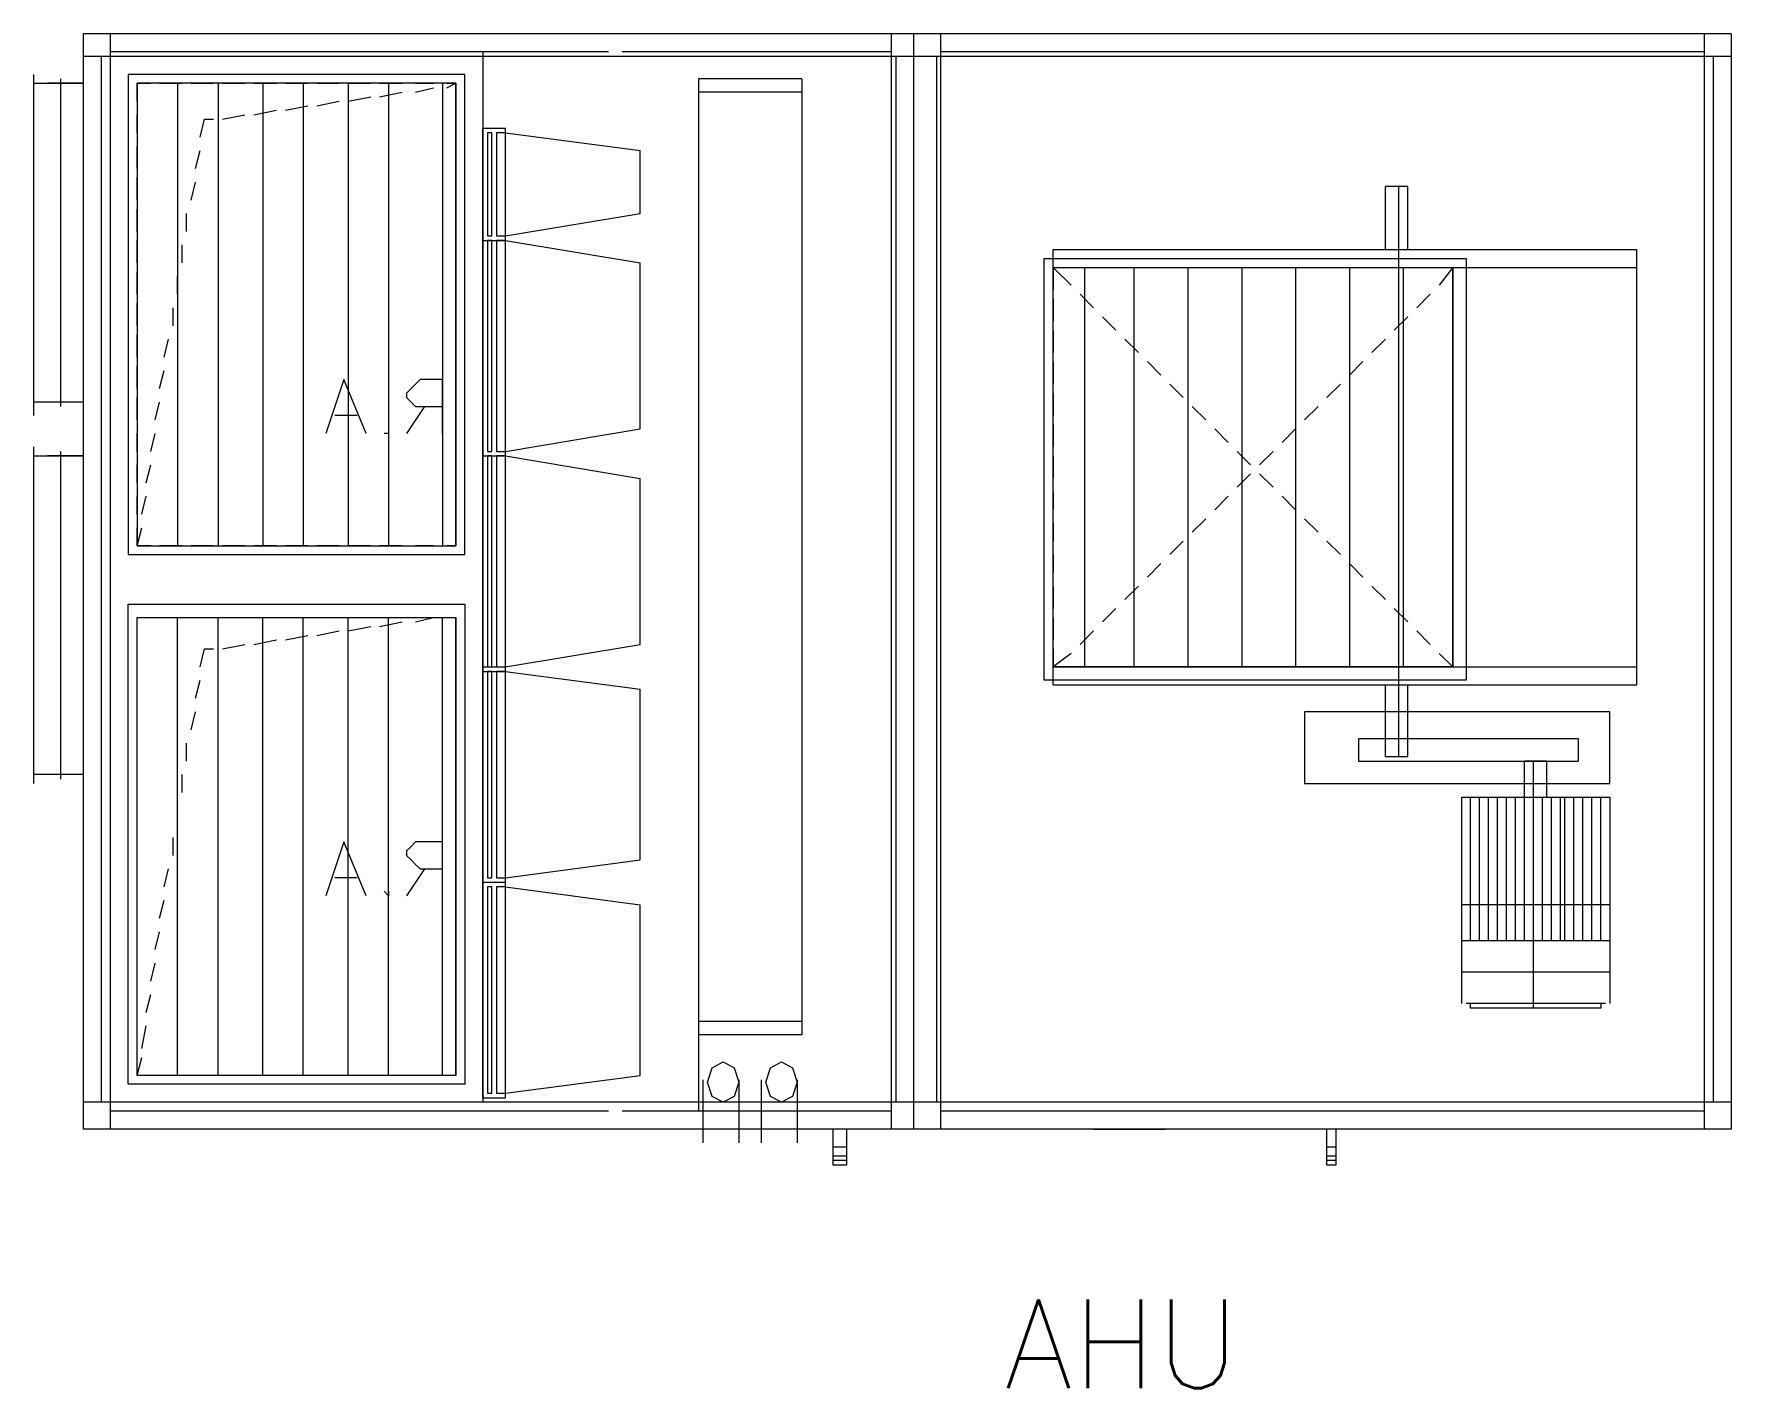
# Model space of a CAD drawing. Header units: millimetres. Extents: x -69706 to 52883, y -6882 to 68885.
# Drawn here: x 5417 to 10213, y 28104 to 31931 of the extents above; entities that cross this region are included whole.
import ezdxf

# ---------------------------------------------------------------- set-up
doc = ezdxf.new("R2010")
doc.units = ezdxf.units.MM
doc.layers.add('M-HVAC-TEXT', color=7, linetype='Continuous')
doc.styles.get("Standard").update_dxf_attribs({"font": 'arial.ttf'})

msp = doc.modelspace()

# ---------------------------------------------------------------- linework, layer by layer
at = {"color": 22, "lineweight": 0, "true_color": 0xdd3700}
for points in [[(10212.598, 31930.675), (5556.872, 31930.675)], [(5556.872, 31930.675), (5556.872, 28835.315)], [(5632.987, 31930.675), (5632.987, 28835.315)], [(7840.335, 28835.315), (7840.335, 31930.675)], [(7903.764, 28835.315), (7903.764, 31930.675)], [(7979.879, 28835.315), (7979.879, 31930.675)], [(10136.483, 31930.675), (10136.483, 28835.315)], [(10212.598, 31930.675), (10212.598, 28835.315)], [(10212.598, 31867.246), (5556.872, 31867.246)], [(5607.615, 31867.246), (5607.615, 28911.431)], [(7041.123, 31879.932), (5632.987, 31879.932)], [(6685.917, 31879.932), (6685.917, 28911.431)], [(7840.335, 31879.932), (7079.18, 31879.932)], [(7853.02, 31867.246), (7853.02, 28911.431)], [(7967.193, 31867.246), (7967.193, 28911.431)], [(10136.483, 31879.932), (7979.879, 31879.932)], [(10161.855, 31867.246), (10161.855, 28911.431)], [(5417.327, 30852.374), (5417.327, 31816.502)], [(5493.442, 30877.746), (5493.442, 31803.817)], [(6635.173, 31816.502), (5683.731, 31816.502)], [(5683.731, 31816.502), (5683.731, 30459.111)], [(6635.173, 30459.111), (6635.173, 31816.502)], [(7586.616, 31803.817), (7294.841, 31803.817)], [(7294.841, 31803.817), (7294.841, 29101.719)], [(7294.841, 31803.817), (7294.841, 31715.015)], [(7586.616, 31803.817), (7586.616, 29101.719)], [(7586.616, 31803.817), (7586.616, 29101.719)], [(5417.327, 31791.131), (5556.872, 31791.131)], [(5556.872, 31791.131), (5455.384, 31791.131)], [(6609.802, 31791.131), (5709.103, 31791.131)], [(5709.103, 31791.131), (5709.103, 30484.482)], [(5823.276, 31791.131), (5823.276, 30484.482)], [(5937.449, 31791.131), (5937.449, 30484.482)], [(6064.308, 31791.131), (6064.308, 30484.482)], [(6178.481, 31791.131), (6178.481, 30484.482)], [(6305.34, 31791.131), (6305.34, 30484.482)], [(6419.513, 31791.131), (6419.513, 30484.482)], [(6571.744, 31791.131), (6571.744, 30484.482)], [(6609.802, 31791.131), (6609.802, 30484.482)], [(6609.802, 30484.482), (6609.802, 31791.131)], [(7586.616, 31765.759), (7294.841, 31765.759)], [(7586.616, 31765.759), (7294.841, 31765.759)], [(7586.616, 31765.759), (7294.841, 31765.759)], [(7586.616, 31765.759), (7294.841, 31765.759)], [(6685.917, 31347.124), (6685.917, 31664.271)], [(6685.917, 31664.271), (6749.347, 31664.271)], [(6749.347, 31651.586), (6723.975, 31651.586)], [(6723.975, 31651.586), (6723.975, 31359.81)], [(6749.347, 31347.124), (6749.347, 31664.271)], [(6749.347, 31359.81), (6749.347, 31651.586)], [(6749.347, 31651.586), (7129.924, 31600.842)], [(7129.924, 31423.24), (7129.924, 31600.842)], [(9299.213, 31499.355), (9235.784, 31499.355)], [(9235.784, 31321.752), (9235.784, 31499.355)], [(9273.841, 29888.245), (9273.841, 31499.355)], [(9299.213, 31321.752), (9299.213, 31499.355)], [(6749.347, 31359.81), (7129.924, 31423.24)], [(6685.917, 30738.201), (6685.917, 31347.124)], [(6685.917, 31347.124), (6749.347, 31347.124)], [(6685.917, 31347.124), (6749.347, 31347.124)], [(6723.975, 31359.81), (6749.347, 31359.81)], [(6749.347, 31347.124), (6723.975, 31347.124)], [(6723.975, 31347.124), (6723.975, 30750.886)], [(6749.347, 30738.201), (6749.347, 31347.124)], [(6749.347, 30750.886), (6749.347, 31347.124)], [(6749.347, 31347.124), (7129.924, 31283.694)], [(8297.027, 31321.752), (9946.194, 31321.752)], [(8297.027, 30091.22), (8297.027, 31321.752)], [(9946.194, 30091.22), (9946.194, 31321.752)], [(7129.924, 30814.316), (7129.924, 31283.694)], [(8271.655, 30103.905), (8271.655, 31296.38)], [(8271.655, 31296.38), (9464.13, 31296.38)], [(8297.027, 31271.009), (9946.194, 31271.009)], [(8297.027, 30141.963), (8297.027, 31271.009)], [(8297.027, 31271.009), (9426.072, 31271.009)], [(8297.027, 30141.963), (8297.027, 31271.009)], [(8297.027, 31271.009), (9426.072, 31271.009)], [(8297.027, 30141.963), (8297.027, 31271.009)], [(8297.027, 31271.009), (9426.072, 31271.009)], [(8297.027, 30141.963), (8297.027, 31271.009)], [(8297.027, 31271.009), (9426.072, 31271.009)], [(8385.828, 31271.009), (8385.828, 30141.963)], [(8525.373, 31271.009), (8525.373, 30141.963)], [(8677.604, 31271.009), (8677.604, 30141.963)], [(8829.835, 31271.009), (8829.835, 30141.963)], [(8982.066, 31271.009), (8982.066, 30141.963)], [(9134.297, 31271.009), (9134.297, 30141.963)], [(9286.528, 31271.009), (9286.528, 30141.963)], [(9426.072, 31271.009), (9426.072, 30141.963)], [(9426.072, 30141.963), (9426.072, 31271.009)], [(9426.072, 31271.009), (9426.072, 30141.963)], [(9426.072, 31271.009), (9426.072, 30141.963)], [(9426.072, 31271.009), (9426.072, 30141.963)], [(9426.072, 30141.963), (9426.072, 31271.009)], [(9464.13, 31296.38), (9464.13, 30103.905)], [(6356.084, 30801.63), (6292.654, 30953.861), (6241.911, 30801.63)], [(6571.744, 30801.63), (6571.744, 30953.861), (6508.315, 30953.861), (6495.629, 30941.175), (6482.943, 30928.489), (6470.257, 30915.803), (6470.257, 30903.117), (6482.943, 30890.432), (6495.629, 30877.746), (6508.315, 30877.746), (6571.744, 30877.746)], [(5556.872, 30890.432), (5417.327, 30890.432)], [(6330.712, 30852.374), (6267.282, 30852.374)], [(6521, 30877.746), (6470.257, 30801.63)], [(6419.513, 30814.316), (6419.513, 30801.63), (6406.827, 30801.63)], [(6749.347, 30750.886), (7129.924, 30814.316)], [(5417.327, 29812.13), (5417.327, 30763.573)], [(5417.327, 30738.201), (5556.872, 30738.201)], [(5556.872, 30738.201), (5455.384, 30738.201)], [(5493.442, 29824.816), (5493.442, 30750.886)], [(6685.917, 30738.201), (6749.347, 30738.201)], [(6685.917, 30129.278), (6685.917, 30738.201)], [(6685.917, 30738.201), (6749.347, 30738.201)], [(6723.975, 30750.886), (6749.347, 30750.886)], [(6749.347, 30738.201), (6723.975, 30738.201)], [(6723.975, 30738.201), (6723.975, 30141.963)], [(6749.347, 30129.278), (6749.347, 30738.201)], [(6749.347, 30141.963), (6749.347, 30738.201)], [(6749.347, 30738.201), (7129.924, 30674.771)], [(7129.924, 30205.393), (7129.924, 30674.771)], [(5683.731, 30459.111), (6635.173, 30459.111)], [(5709.103, 30484.482), (6609.802, 30484.482)], [(5683.731, 28962.174), (5683.731, 30319.566)], [(5683.731, 30319.566), (6635.173, 30319.566)], [(6635.173, 30319.566), (6635.173, 28962.174)], [(5709.103, 28987.546), (5709.103, 30281.508)], [(5709.103, 30281.508), (6609.802, 30281.508)], [(5823.276, 28987.546), (5823.276, 30281.508)], [(5937.449, 28987.546), (5937.449, 30281.508)], [(6064.308, 28987.546), (6064.308, 30281.508)], [(6178.481, 28987.546), (6178.481, 30281.508)], [(6305.34, 28987.546), (6305.34, 30281.508)], [(6419.513, 28987.546), (6419.513, 30281.508)], [(6571.744, 28987.546), (6571.744, 30281.508)], [(6609.802, 28987.546), (6609.802, 30281.508)], [(6609.802, 30281.508), (6609.802, 28987.546)], [(6749.347, 30141.963), (7129.924, 30205.393)], [(6685.917, 29533.04), (6685.917, 30141.963)], [(6685.917, 30141.963), (6749.347, 30141.963)], [(6685.917, 30129.278), (6749.347, 30129.278)], [(6723.975, 30141.963), (6749.347, 30141.963)], [(6749.347, 30129.278), (6723.975, 30129.278)], [(6723.975, 30129.278), (6723.975, 29545.726)], [(6749.347, 29533.04), (6749.347, 30141.963)], [(6749.347, 29545.726), (6749.347, 30129.278)], [(6749.347, 30129.278), (7129.924, 30078.534)], [(8297.027, 30141.963), (9946.194, 30141.963)], [(9426.072, 30141.963), (8297.027, 30141.963)], [(9426.072, 30141.963), (8297.027, 30141.963)], [(9426.072, 30141.963), (8297.027, 30141.963)], [(9426.072, 30141.963), (8297.027, 30141.963)], [(7129.924, 29596.47), (7129.924, 30078.534)], [(9464.13, 30103.905), (8271.655, 30103.905)], [(8297.027, 30091.22), (9946.194, 30091.22)], [(9235.784, 29888.245), (9235.784, 30091.22)], [(9299.213, 29888.245), (9299.213, 30091.22)], [(9870.079, 30015.104), (9007.437, 30015.104)], [(9007.437, 30015.104), (9007.437, 29812.13)], [(9870.079, 29812.13), (9870.079, 30015.104)], [(9781.278, 29938.989), (9159.668, 29938.989)], [(9159.668, 29938.989), (9159.668, 29875.559)], [(9781.278, 29875.559), (9781.278, 29938.989)], [(9159.668, 29875.559), (9781.278, 29875.559)], [(9235.784, 29888.245), (9299.213, 29888.245)], [(9629.047, 29774.072), (9629.047, 29875.559)], [(9692.476, 29875.559), (9629.047, 29875.559)], [(9654.419, 29177.835), (9654.419, 29875.559)], [(9692.476, 29774.072), (9692.476, 29875.559)], [(5556.872, 29837.501), (5417.327, 29837.501)], [(9007.437, 29812.13), (9870.079, 29812.13)], [(9451.444, 29190.52), (9451.444, 29774.072)], [(9451.444, 29774.072), (9870.079, 29774.072)], [(9476.816, 29368.123), (9476.816, 29774.072)], [(9502.188, 29368.123), (9502.188, 29774.072)], [(9527.559, 29368.123), (9527.559, 29774.072)], [(9552.932, 29368.123), (9552.932, 29774.072)], [(9578.303, 29368.123), (9578.303, 29774.072)], [(9603.675, 29368.123), (9603.675, 29774.072)], [(9629.047, 29368.123), (9629.047, 29774.072)], [(9654.419, 29368.123), (9654.419, 29774.072)], [(9679.79, 29368.123), (9679.79, 29774.072)], [(9705.162, 29368.123), (9705.162, 29774.072)], [(9730.534, 29368.123), (9730.534, 29774.072)], [(9743.22, 29368.123), (9743.22, 29774.072)], [(9768.592, 29368.123), (9768.592, 29774.072)], [(9793.963, 29368.123), (9793.963, 29774.072)], [(9819.335, 29368.123), (9819.335, 29774.072)], [(9844.707, 29368.123), (9844.707, 29774.072)], [(9870.079, 29774.072), (9870.079, 29190.52)], [(6356.084, 29494.982), (6292.654, 29647.213), (6241.911, 29494.982)], [(6571.744, 29494.982), (6571.744, 29647.213), (6508.315, 29647.213), (6495.629, 29647.213), (6482.943, 29634.527), (6470.257, 29621.841), (6470.257, 29609.155), (6482.943, 29596.47), (6495.629, 29583.784), (6508.315, 29571.097), (6571.744, 29571.097)], [(6749.347, 29545.726), (7129.924, 29596.47)], [(6330.712, 29545.726), (6267.282, 29545.726)], [(6521, 29571.097), (6470.257, 29494.982)], [(6723.975, 29545.726), (6749.347, 29545.726)], [(6419.513, 29507.668), (6419.513, 29494.982), (6406.827, 29507.668)], [(6685.917, 29533.04), (6749.347, 29533.04)], [(6685.917, 28924.116), (6685.917, 29533.04)], [(6685.917, 29533.04), (6749.347, 29533.04)], [(6749.347, 29520.354), (6723.975, 29520.354)], [(6723.975, 29520.354), (6723.975, 28936.803)], [(6749.347, 28924.116), (6749.347, 29533.04)], [(6749.347, 28936.803), (6749.347, 29520.354)], [(6749.347, 29520.354), (7129.924, 29469.61)], [(7129.924, 28987.546), (7129.924, 29469.61)], [(9870.079, 29469.61), (9451.444, 29469.61)], [(9870.079, 29368.123), (9451.444, 29368.123)], [(9870.079, 29279.322), (9451.444, 29279.322)], [(9857.393, 29190.52), (9464.13, 29190.52)], [(9476.816, 29177.835), (9476.816, 29190.52)], [(9844.707, 29177.835), (9476.816, 29177.835)], [(9844.707, 29190.52), (9844.707, 29177.835)], [(7586.616, 29139.777), (7294.841, 29139.777)], [(7586.616, 29101.719), (7294.841, 29101.719)], [(7294.841, 29101.719), (7294.841, 28886.059)], [(6609.802, 28987.546), (5709.103, 28987.546)], [(6749.347, 28936.803), (7129.924, 28987.546)], [(7307.527, 28974.86), (7307.527, 28797.258)], [(7409.014, 28974.86), (7409.014, 28797.258)], [(7472.443, 28974.86), (7472.443, 28797.258)], [(7573.931, 28974.86), (7573.931, 28797.258)], [(6635.173, 28962.174), (5683.731, 28962.174)], [(6685.917, 28924.116), (6749.347, 28924.116)], [(6723.975, 28936.803), (6749.347, 28936.803)], [(10212.598, 28911.431), (5556.872, 28911.431)], [(7041.123, 28886.059), (5632.987, 28886.059)], [(7840.335, 28886.059), (7079.18, 28886.059)], [(10136.483, 28886.059), (7979.879, 28886.059)], [(10212.598, 28835.315), (5556.872, 28835.315)], [(7675.418, 28733.828), (7675.418, 28835.315)], [(7713.475, 28835.315), (7713.475, 28733.828)], [(8411.2, 28835.315), (8614.174, 28835.315)], [(9070.867, 28733.828), (9070.867, 28835.315)], [(9096.239, 28835.315), (9096.239, 28733.828)], [(7713.475, 28784.572), (7675.418, 28784.572)], [(9096.239, 28784.572), (9070.867, 28784.572)], [(7713.475, 28759.2), (7675.418, 28759.2)], [(7713.475, 28746.514), (7675.418, 28746.514)], [(7713.475, 28746.514), (7675.418, 28746.514)], [(7713.475, 28733.828), (7675.418, 28733.828)], [(9096.239, 28759.2), (9070.867, 28759.2)], [(9096.239, 28746.514), (9070.867, 28746.514)], [(9096.239, 28746.514), (9070.867, 28746.514)], [(9096.239, 28733.828), (9070.867, 28733.828)]]:
    msp.add_lwpolyline(points, dxfattribs=at)
at = {"color": 100, "lineweight": 0, "true_color": 0x00ff3f}
for points in [[(5709.103, 31740.387), (5709.103, 31791.131), (5747.161, 31791.131)], [(5772.532, 31791.131), (5835.962, 31791.131)], [(5861.334, 31791.131), (5924.763, 31791.131)], [(5950.135, 31791.131), (6013.565, 31791.131)], [(6038.936, 31791.131), (6102.366, 31791.131)], [(6127.738, 31791.131), (6191.167, 31791.131)], [(6216.539, 31791.131), (6279.969, 31791.131)], [(6305.34, 31791.131), (6368.769, 31791.131)], [(6305.34, 31740.387), (6368.769, 31753.073)], [(6394.142, 31791.131), (6457.571, 31791.131)], [(6394.142, 31753.073), (6457.571, 31765.759)], [(6495.629, 31791.131), (6546.373, 31791.131)], [(6495.629, 31765.759), (6546.373, 31778.445)], [(6584.43, 31791.131), (6609.802, 31791.131)], [(6584.43, 31778.445), (6609.802, 31791.131)], [(6609.802, 31791.131), (6609.802, 31740.387)], [(5709.103, 31651.586), (5709.103, 31702.329)], [(5950.135, 31689.644), (6013.565, 31702.329)], [(6038.936, 31702.329), (6102.366, 31715.015)], [(6127.738, 31715.015), (6191.167, 31727.701)], [(6216.539, 31727.701), (6279.969, 31740.387)], [(6609.802, 31702.329), (6609.802, 31651.586)], [(5886.705, 31638.9), (5899.391, 31689.644), (5924.763, 31689.644)], [(5709.103, 31550.098), (5709.103, 31613.528)], [(5874.019, 31550.098), (5886.705, 31600.842)], [(6609.802, 31613.528), (6609.802, 31550.098)], [(5709.103, 31461.297), (5709.103, 31524.727)], [(5861.334, 31461.297), (5874.019, 31512.041)], [(6609.802, 31524.727), (6609.802, 31461.297)], [(5709.103, 31372.496), (5709.103, 31435.925)], [(5848.648, 31372.496), (5848.648, 31423.24)], [(6609.802, 31435.925), (6609.802, 31372.496)], [(5709.103, 31283.694), (5709.103, 31347.124)], [(5835.962, 31283.694), (5835.962, 31334.438)], [(6609.802, 31347.124), (6609.802, 31283.694)], [(8297.027, 31271.009), (8297.027, 31207.579)], [(8297.027, 31271.009), (8360.456, 31271.009)], [(8297.027, 31271.009), (8347.77, 31220.265)], [(8385.828, 31271.009), (8449.258, 31271.009)], [(8474.63, 31271.009), (8538.059, 31271.009)], [(8563.431, 31271.009), (8626.86, 31271.009)], [(8652.232, 31271.009), (8715.662, 31271.009)], [(8741.034, 31271.009), (8804.463, 31271.009)], [(8842.521, 31271.009), (8893.264, 31271.009)], [(8931.322, 31271.009), (8982.066, 31271.009)], [(9020.124, 31271.009), (9070.867, 31271.009)], [(9108.925, 31271.009), (9172.354, 31271.009)], [(9197.726, 31271.009), (9261.155, 31271.009)], [(9286.528, 31271.009), (9349.957, 31271.009)], [(9375.328, 31271.009), (9426.072, 31271.009)], [(9426.072, 31271.009), (9388.015, 31220.265)], [(9426.072, 31271.009), (9426.072, 31207.579)], [(5709.103, 31194.893), (5709.103, 31258.323)], [(5823.276, 31194.893), (5823.276, 31245.637)], [(6609.802, 31258.323), (6609.802, 31194.893)], [(5709.103, 31106.092), (5709.103, 31169.521)], [(6609.802, 31169.521), (6609.802, 31106.092)], [(8297.027, 31182.207), (8297.027, 31118.778)], [(8373.143, 31194.893), (8411.2, 31156.836)], [(9362.643, 31194.893), (9324.585, 31156.836)], [(9426.072, 31182.207), (9426.072, 31118.778)], [(5810.59, 31106.092), (5810.59, 31156.836)], [(8436.572, 31131.464), (8474.63, 31093.406)], [(9299.213, 31131.464), (9261.155, 31093.406)], [(5709.103, 31017.29), (5709.103, 31080.72)], [(6609.802, 31080.72), (6609.802, 31017.29)], [(8297.027, 31093.406), (8297.027, 31029.977)], [(9426.072, 31093.406), (9426.072, 31029.977)], [(5785.218, 31017.29), (5797.904, 31068.034)], [(8500.001, 31068.034), (8538.059, 31029.977)], [(9235.784, 31068.034), (9197.726, 31029.977)], [(5709.103, 30928.489), (5709.103, 30991.919)], [(5772.532, 30928.489), (5785.218, 30979.233)], [(6609.802, 30991.919), (6609.802, 30928.489)], [(8297.027, 31004.605), (8297.027, 30941.175)], [(8563.431, 31004.605), (8601.489, 30966.547)], [(9172.354, 31004.605), (9134.297, 30966.547)], [(9426.072, 31004.605), (9426.072, 30941.175)], [(8626.86, 30941.175), (8664.918, 30903.117)], [(9108.925, 30941.175), (9070.867, 30903.117)], [(5709.103, 30839.688), (5709.103, 30903.117)], [(5759.846, 30839.688), (5772.532, 30890.432)], [(6609.802, 30903.117), (6609.802, 30839.688)], [(8297.027, 30915.803), (8297.027, 30852.374)], [(9426.072, 30915.803), (9426.072, 30852.374)], [(8690.29, 30877.746), (8728.347, 30839.688)], [(9045.495, 30877.746), (9007.437, 30839.688)], [(5709.103, 30750.886), (5709.103, 30801.63)], [(5747.161, 30750.886), (5759.846, 30801.63)], [(6609.802, 30801.63), (6609.802, 30750.886)], [(8297.027, 30827.002), (8297.027, 30763.573)], [(8753.72, 30814.316), (8791.777, 30776.259)], [(8982.066, 30814.316), (8944.008, 30776.259)], [(9426.072, 30827.002), (9426.072, 30763.573)], [(8297.027, 30738.201), (8297.027, 30674.771)], [(8817.149, 30750.886), (8855.207, 30712.829)], [(8918.636, 30750.886), (8880.578, 30712.829)], [(9426.072, 30738.201), (9426.072, 30674.771)], [(5709.103, 30662.086), (5709.103, 30712.829)], [(5734.475, 30662.086), (5747.161, 30712.829)], [(6609.802, 30712.829), (6609.802, 30662.086)], [(8855.207, 30687.457), (8817.149, 30649.399)], [(8880.578, 30687.457), (8918.636, 30649.399)], [(5709.103, 30573.284), (5709.103, 30624.028)], [(5721.788, 30573.284), (5734.475, 30624.028)], [(6609.802, 30624.028), (6609.802, 30573.284)], [(8297.027, 30636.713), (8297.027, 30585.97)], [(8791.777, 30624.028), (8753.72, 30585.97)], [(8944.008, 30624.028), (8982.066, 30585.97)], [(9426.072, 30636.713), (9426.072, 30585.97)], [(8297.027, 30547.912), (8297.027, 30497.169)], [(8728.347, 30560.598), (8690.29, 30522.54)], [(9007.437, 30560.598), (9045.495, 30522.54)], [(9426.072, 30547.912), (9426.072, 30497.169)], [(5747.161, 30484.482), (5709.103, 30484.482), (5709.103, 30535.226)], [(5709.103, 30484.482), (5721.788, 30535.226)], [(6609.802, 30535.226), (6609.802, 30484.482), (6584.43, 30484.482)], [(5835.962, 30484.482), (5772.532, 30484.482)], [(5924.763, 30484.482), (5861.334, 30484.482)], [(6013.565, 30484.482), (5950.135, 30484.482)], [(6102.366, 30484.482), (6038.936, 30484.482)], [(6191.167, 30484.482), (6127.738, 30484.482)], [(6279.969, 30484.482), (6216.539, 30484.482)], [(6368.769, 30484.482), (6305.34, 30484.482)], [(6457.571, 30484.482), (6394.142, 30484.482)], [(6546.373, 30484.482), (6495.629, 30484.482)], [(8297.027, 30459.111), (8297.027, 30408.367)], [(8664.918, 30497.169), (8626.86, 30459.111)], [(9070.867, 30497.169), (9108.925, 30459.111)], [(9426.072, 30459.111), (9426.072, 30408.367)], [(8601.489, 30433.739), (8563.431, 30395.682)], [(9134.297, 30433.739), (9172.354, 30395.682)], [(8297.027, 30370.309), (8297.027, 30306.88)], [(8538.059, 30370.309), (8500.001, 30332.252)], [(9197.726, 30370.309), (9235.784, 30332.252)], [(9426.072, 30370.309), (9426.072, 30306.88)], [(8474.63, 30306.88), (8436.572, 30268.822)], [(9261.155, 30306.88), (9299.213, 30268.822)], [(5709.103, 30243.451), (5709.103, 30281.508), (5747.161, 30281.508)], [(5772.532, 30281.508), (5835.962, 30281.508)], [(5861.334, 30281.508), (5924.763, 30281.508)], [(5950.135, 30281.508), (6013.565, 30281.508)], [(6038.936, 30281.508), (6102.366, 30281.508)], [(6127.738, 30281.508), (6191.167, 30281.508)], [(6216.539, 30281.508), (6279.969, 30281.508)], [(6305.34, 30281.508), (6368.769, 30281.508)], [(6394.142, 30281.508), (6457.571, 30281.508)], [(6394.142, 30256.136), (6457.571, 30268.822)], [(6495.629, 30281.508), (6546.373, 30281.508)], [(6495.629, 30268.822), (6546.373, 30281.508)], [(6584.43, 30281.508), (6609.802, 30281.508)], [(6584.43, 30281.508), (6609.802, 30281.508)], [(6609.802, 30281.508), (6609.802, 30243.451)], [(8297.027, 30281.508), (8297.027, 30218.079)], [(9426.072, 30281.508), (9426.072, 30218.079)], [(6038.936, 30205.393), (6102.366, 30218.079)], [(6127.738, 30218.079), (6191.167, 30230.765)], [(6216.539, 30230.765), (6279.969, 30243.451)], [(6305.34, 30243.451), (6368.769, 30256.136)], [(8411.2, 30243.451), (8373.143, 30205.393)], [(9324.585, 30243.451), (9362.643, 30205.393)], [(5709.103, 30141.963), (5709.103, 30205.393)], [(5886.705, 30141.963), (5899.391, 30192.707), (5924.763, 30192.707)], [(5950.135, 30192.707), (6013.565, 30205.393)], [(6609.802, 30205.393), (6609.802, 30141.963)], [(8297.027, 30192.707), (8297.027, 30141.963)], [(8347.77, 30180.021), (8297.027, 30141.963)], [(9388.015, 30180.021), (9426.072, 30141.963)], [(9426.072, 30192.707), (9426.072, 30141.963)], [(5709.103, 30053.162), (5709.103, 30116.591)], [(6609.802, 30116.591), (6609.802, 30053.162)], [(8297.027, 30141.963), (8360.456, 30141.963)], [(8385.828, 30141.963), (8449.258, 30141.963)], [(8474.63, 30141.963), (8538.059, 30141.963)], [(8563.431, 30141.963), (8626.86, 30141.963)], [(8652.232, 30141.963), (8715.662, 30141.963)], [(8741.034, 30141.963), (8804.463, 30141.963)], [(8842.521, 30141.963), (8893.264, 30141.963)], [(8931.322, 30141.963), (8982.066, 30141.963)], [(9020.124, 30141.963), (9070.867, 30141.963)], [(9108.925, 30141.963), (9172.354, 30141.963)], [(9197.726, 30141.963), (9261.155, 30141.963)], [(9286.528, 30141.963), (9349.957, 30141.963)], [(9375.328, 30141.963), (9426.072, 30141.963)], [(5874.019, 30053.162), (5886.705, 30103.905)], [(5709.103, 29964.361), (5709.103, 30027.79)], [(6609.802, 30027.79), (6609.802, 29964.361)], [(5861.334, 29964.361), (5874.019, 30015.104)], [(5709.103, 29875.559), (5709.103, 29938.989)], [(5848.648, 29875.559), (5848.648, 29926.303)], [(6609.802, 29938.989), (6609.802, 29875.559)], [(5709.103, 29786.758), (5709.103, 29850.188)], [(5835.962, 29786.758), (5835.962, 29837.501)], [(6609.802, 29850.188), (6609.802, 29786.758)], [(5709.103, 29697.957), (5709.103, 29761.386)], [(5823.276, 29697.957), (5823.276, 29748.7)], [(6609.802, 29761.386), (6609.802, 29697.957)], [(5709.103, 29609.155), (5709.103, 29672.585)], [(5810.59, 29609.155), (5810.59, 29659.899)], [(6609.802, 29672.585), (6609.802, 29609.155)], [(5709.103, 29520.354), (5709.103, 29583.784)], [(5785.218, 29520.354), (5797.904, 29571.097)], [(6609.802, 29583.784), (6609.802, 29520.354)], [(5709.103, 29431.553), (5709.103, 29482.297)], [(5772.532, 29431.553), (5785.218, 29482.297)], [(6609.802, 29482.297), (6609.802, 29431.553)], [(5709.103, 29342.751), (5709.103, 29393.495)], [(5759.846, 29342.751), (5772.532, 29393.495)], [(6609.802, 29393.495), (6609.802, 29342.751)], [(5709.103, 29253.95), (5709.103, 29304.693)], [(5747.161, 29253.95), (5759.846, 29304.693)], [(6609.802, 29304.693), (6609.802, 29253.95)], [(5709.103, 29165.149), (5709.103, 29215.893)], [(5734.475, 29165.149), (5747.161, 29215.893)], [(6609.802, 29215.893), (6609.802, 29165.149)], [(5709.103, 29063.662), (5709.103, 29127.091)], [(5721.788, 29063.662), (5734.475, 29127.091)], [(6609.802, 29127.091), (6609.802, 29063.662)], [(5747.161, 28987.546), (5709.103, 28987.546), (5709.103, 29038.29)], [(5709.103, 28987.546), (5721.788, 29038.29)], [(6609.802, 29038.29), (6609.802, 28987.546), (6584.43, 28987.546)], [(5835.962, 28987.546), (5772.532, 28987.546)], [(5924.763, 28987.546), (5861.334, 28987.546)], [(6013.565, 28987.546), (5950.135, 28987.546)], [(6102.366, 28987.546), (6038.936, 28987.546)], [(6191.167, 28987.546), (6127.738, 28987.546)], [(6279.969, 28987.546), (6216.539, 28987.546)], [(6368.769, 28987.546), (6305.34, 28987.546)], [(6457.571, 28987.546), (6394.142, 28987.546)], [(6546.373, 28987.546), (6495.629, 28987.546)]]:
    msp.add_lwpolyline(points, dxfattribs=at)
at = {"color": 22, "lineweight": 0, "true_color": 0xdd3700}
for points in [[(6698.603, 31359.81), (6711.289, 31359.81), (6711.289, 31651.586), (6698.603, 31651.586)], [(6698.603, 30750.886), (6711.289, 30750.886), (6711.289, 31347.124), (6698.603, 31347.124)], [(6698.603, 30141.963), (6711.289, 30141.963), (6711.289, 30738.201), (6698.603, 30738.201)], [(6698.603, 29545.726), (6711.289, 29545.726), (6711.289, 30129.278), (6698.603, 30129.278)], [(6698.603, 28936.803), (6711.289, 28936.803), (6711.289, 29520.354), (6698.603, 29520.354)], [(7320.212, 28968.517), (7333.217, 29008.882), (7364.613, 29025.604), (7396.009, 29008.882), (7409.014, 28968.517), (7396.009, 28928.152), (7364.613, 28911.431), (7333.217, 28928.152)], [(7485.129, 28968.517), (7498.134, 29008.882), (7529.53, 29025.604), (7560.926, 29008.882), (7573.931, 28968.517), (7560.926, 28928.152), (7529.53, 28911.431), (7498.134, 28928.152)]]:
    msp.add_lwpolyline(points, close=True, dxfattribs=at)

# ---------------------------------------------------------------- texts
at = {"layer": 'M-HVAC-TEXT', "extrusion": (9.56038e-16, 2.11289e-08, 1), "insert": (8491.611, 28103.8, 2149497.322), "char_height": 250, "width": 2556.23672, "attachment_point": 8, "text_direction": (1, 1e-06, 0)}
msp.add_mtext('{\\Fromans|c136;AHU}', dxfattribs=at)

doc.saveas('drawing.dxf')
